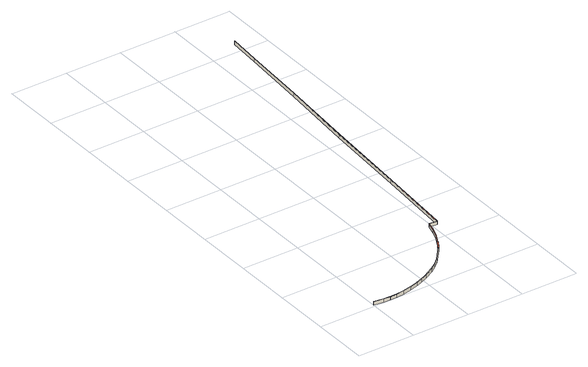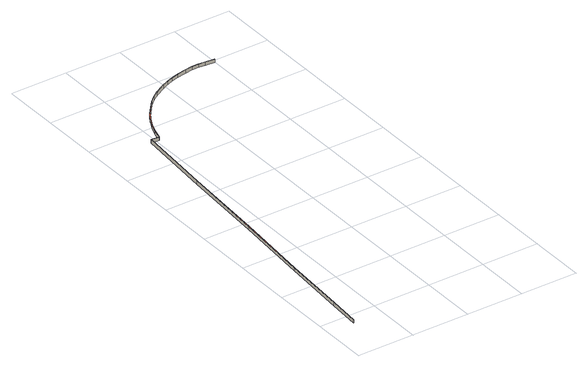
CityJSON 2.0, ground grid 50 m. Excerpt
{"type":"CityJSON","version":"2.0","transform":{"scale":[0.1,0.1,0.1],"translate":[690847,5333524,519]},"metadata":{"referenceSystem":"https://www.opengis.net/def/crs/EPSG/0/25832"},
"CityObjects":{
"building1":{"type":"Building","attributes":{"Gemeindeschluessel":"09162000","HoeheDach":"522.730","HoeheGrund":"519.837","Methode":"2000","NiedrigsteTraufeDesGebaeudes":"522.730","Geometrietyp2DReferenz":"3000","function":"51009_1700","roofType":"1000","measuredHeight":2.89},"geometry":[{"type":"MultiSurface","lod":"2","boundaries":[[[0,1,2,3]],[[4,5,6,7]],[[8,9,10,11]],[[12,13,14,15]],[[16,17,18,19]],[[20,21,22,23]],[[24,25,26,27]],[[28,29,30,31]],[[32,33,25,24]],[[34,35,36,37]],[[38,39,40,41]],[[23,22,42,43]],[[44,45,46,47]],[[48,49,29,28]],[[43,42,50,51]],[[52,53,54,55,32,24,27,56,57,16,19,48,28,31,12,15,58,59,60,8,11,61,62,20,23,43,51,63,64,65,66,67,4,7,68,69,70,38,41,71,34,37,0,3,72,73,74,44,47,75,76,77]],[[62,78,21,20]],[[66,79,80,67]],[[7,6,81,68]],[[57,82,17,16]],[[15,14,83,58]],[[60,84,9,8]],[[52,85,86,53]],[[64,87,88,65]],[[71,89,35,34]],[[19,18,49,48]],[[90,91,92,46,45,93,94,95,2,1,36,35,89,40,39,96,97,81,6,5,80,79,88,87,98,50,42,22,21,78,99,10,9,84,100,83,14,13,30,29,49,18,17,82,101,26,25,33,102,103,86,85]],[[51,50,98,63]],[[56,101,82,57]],[[69,97,96,70]],[[31,30,13,12]],[[73,94,93,74]],[[63,98,87,64]],[[61,99,78,62]],[[72,95,94,73]],[[55,102,33,32]],[[11,10,99,61]],[[53,86,103,54]],[[41,40,89,71]],[[27,26,101,56]],[[65,88,79,66]],[[68,81,97,69]],[[58,83,100,59]],[[37,36,1,0]],[[54,103,102,55]],[[74,93,45,44]],[[75,92,91,76]],[[3,2,95,72]],[[77,90,85,52]],[[67,80,5,4]],[[76,91,90,77]],[[47,46,92,75]],[[70,96,39,38]],[[59,100,84,60]]],"semantics":{"surfaces":[{"type":"WallSurface"},{"type":"GroundSurface"},{"type":"RoofSurface"}],"values":[0,0,0,0,0,0,0,0,0,0,0,0,0,0,0,1,0,0,0,0,0,0,0,0,0,0,2,0,0,0,0,0,0,0,0,0,0,0,0,0,0,0,0,0,0,0,0,0,0,0,0,0,0,0]}}]}
},
"vertices":[
[535,93,8],[535,93,37],[477,68,37],[477,68,8],[977,666,8],[977,666,37],[953,582,37],[953,582,8],[1042,664,8],[1042,664,37],[1096,1335,37],[1096,1335,8],[877,424,8],[877,424,37],[918,502,37],[918,502,8],[532,98,8],[532,98,37],[623,148,37],[623,148,8],[1243,3320,8],[1243,3320,37],[1265,3601,37],[1265,3601,8],[269,16,8],[269,16,37],[352,32,37],[352,32,8],[734,235,8],[734,235,37],[836,357,37],[836,357,8],[204,9,8],[204,9,37],[684,186,8],[684,186,37],[626,143,37],[626,143,8],[841,354,8],[841,354,37],[840,354,37],[840,354,8],[1270,3601,37],[1270,3601,8],[269,12,8],[269,12,37],[204,4,37],[204,4,8],[681,190,8],[681,190,37],[1248,3319,37],[1248,3319,8],[4,17,8],[4,22,8],[83,12,8],[145,8,8],[418,51,8],[475,72,8],[949,583,8],[973,669,8],[975,671,8],[1147,2078,8],[1203,2751,8],[1208,2751,8],[1152,2077,8],[1101,1335,8],[1047,661,8],[1044,659,8],[922,500,8],[882,422,8],[882,421,8],[737,232,8],[477,67,8],[419,46,8],[353,27,8],[145,3,8],[144,3,8],[82,7,8],[1203,2751,37],[1047,661,37],[1044,659,37],[922,500,37],[475,72,37],[949,583,37],[975,671,37],[4,17,37],[4,22,37],[1152,2077,37],[1101,1335,37],[737,232,37],[82,7,37],[144,3,37],[145,3,37],[353,27,37],[419,46,37],[477,67,37],[882,421,37],[882,422,37],[1208,2751,37],[1147,2078,37],[973,669,37],[418,51,37],[145,8,37],[83,12,37]
]}
